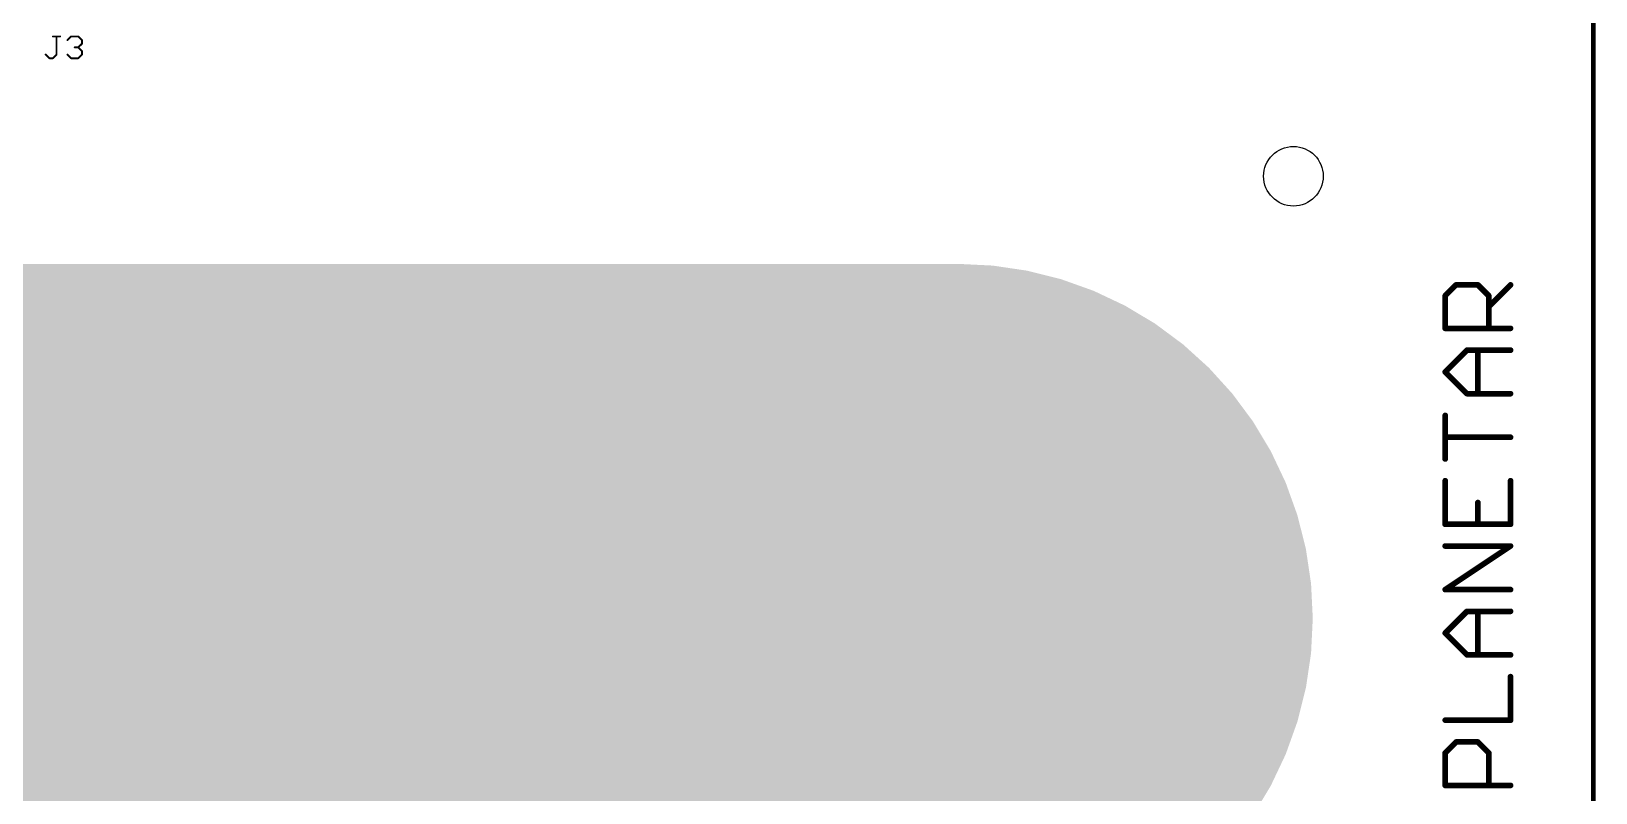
# Model space of a CAD drawing. Extents: x 0 to 165, y 0 to 217.
# Drawn here: x 81.2 to 165.2, y 48.9 to 89.8 of the extents above; entities that cross this region are included whole.
import ezdxf

# ---------------------------------------------------------------- set-up
doc = ezdxf.new("R2010")
doc.units = 0
for name, color, linetype in [('16', 175, 'CONTINUOUS'), ('20', 7, 'CONTINUOUS'), ('25', 253, 'CONTINUOUS')]:
    doc.layers.add(name, color=color, linetype=linetype)

msp = doc.modelspace()

# ---------------------------------------------------------------- linework, layer by layer
at = {"layer": '16'}
for points, const_width in [([(165.1, 217.17), (165.1, 0)], 0.254), ([(130.9878, 58.2422), (32.5374, 58.2422)], 38.1)]:
    msp.add_lwpolyline(points, dxfattribs=dict(at, const_width=const_width))
at = {"layer": '16', "const_width": 19.05}
msp.add_lwpolyline([(130.9878, 48.7172, 1), (130.9878, 67.7672)], format="xyb", dxfattribs=at)
at = {"layer": '20'}
msp.add_line((165.08, 0), (165.08, 216.84), dxfattribs=at)
at = {"layer": '20', "const_width": 0.3048}
for points in [[(157.1468, 75.5795), (157.7315, 76.1642)], [(157.1468, 73.8254), (157.1468, 75.5795)], [(157.7315, 76.1642), (158.9009, 76.1642)], [(158.9009, 76.1642), (159.4856, 75.5795)], [(159.4856, 74.9948), (160.655, 76.1642)], [(159.4856, 75.5795), (159.4856, 73.8254)], [(160.655, 73.8254), (157.1468, 73.8254)], [(157.1468, 71.4866), (158.3162, 72.656)], [(158.3162, 72.656), (160.655, 72.656)], [(158.9009, 70.3172), (158.9009, 72.656)], [(158.3162, 70.3172), (157.1468, 71.4866)], [(160.655, 70.3172), (158.3162, 70.3172)], [(157.1468, 66.809), (157.1468, 69.1478)], [(160.655, 67.9784), (157.1468, 67.9784)], [(157.1468, 65.6396), (157.1468, 63.3008)], [(160.655, 63.3008), (160.655, 65.6396)], [(158.9009, 63.3008), (158.9009, 64.4702)], [(157.1468, 63.3008), (160.655, 63.3008)], [(157.1468, 59.7926), (160.655, 62.1314)], [(160.655, 62.1314), (157.1468, 62.1314)], [(160.655, 59.7926), (157.1468, 59.7926)], [(157.1468, 57.4538), (158.3162, 58.6232)], [(158.3162, 58.6232), (160.655, 58.6232)], [(158.9009, 56.2844), (158.9009, 58.6232)], [(158.3162, 56.2844), (157.1468, 57.4538)], [(160.655, 56.2844), (158.3162, 56.2844)], [(160.655, 52.7762), (160.655, 55.115)], [(157.1468, 52.7762), (160.655, 52.7762)], [(157.1468, 51.0221), (157.7315, 51.6068)], [(157.7315, 51.6068), (158.9009, 51.6068)], [(158.9009, 51.6068), (159.4856, 51.0221)], [(157.1468, 49.268), (157.1468, 51.0221)], [(159.4856, 51.0221), (159.4856, 49.268)], [(160.655, 49.268), (157.1468, 49.268)]]:
    msp.add_lwpolyline(points, dxfattribs=at)
at = {"layer": '20', "const_width": 0.1524}
for points in [[(157.223, 75.5795, 1), (157.0706, 75.5795)], [(157.0929, 75.6334, 1), (157.2007, 75.5256)], [(157.7315, 76.2404, 1), (157.7315, 76.088)], [(157.7854, 76.1103, 1), (157.6776, 76.2181)], [(158.9548, 76.2181, 1), (158.847, 76.1103)], [(158.9009, 76.088, 1), (158.9009, 76.2404)], [(159.5618, 75.5795, 1), (159.4094, 75.5795)], [(159.4317, 75.5256, 1), (159.5395, 75.6334)], [(160.7089, 76.1103, 1), (160.6011, 76.2181)], [(159.4317, 75.0487, 1), (159.5395, 74.9409)], [(157.1468, 73.9016, 1), (157.1468, 73.7492)], [(160.655, 73.7492, 1), (160.655, 73.9016)], [(157.0706, 73.8254, 1), (157.223, 73.8254)], [(159.4094, 73.8254, 1), (159.5618, 73.8254)], [(158.3162, 72.7322, 1), (158.3162, 72.5798)], [(158.3701, 72.6021, 1), (158.2623, 72.7099)], [(158.9771, 72.656, 1), (158.8247, 72.656)], [(160.655, 72.5798, 1), (160.655, 72.7322)], [(157.2007, 71.5405, 1), (157.0929, 71.4327)], [(157.0929, 71.5405, 1), (157.2007, 71.4327)], [(158.3162, 70.3934, 1), (158.3162, 70.241)], [(158.2623, 70.2633, 1), (158.3701, 70.3711)], [(158.8247, 70.3172, 1), (158.9771, 70.3172)], [(160.655, 70.241, 1), (160.655, 70.3934)], [(157.223, 69.1478, 1), (157.0706, 69.1478)], [(157.1468, 68.0546, 1), (157.1468, 67.9022)], [(160.655, 67.9022, 1), (160.655, 68.0546)], [(157.0706, 66.809, 1), (157.223, 66.809)], [(157.223, 65.6396, 1), (157.0706, 65.6396)], [(160.7312, 65.6396, 1), (160.5788, 65.6396)], [(158.9771, 64.4702, 1), (158.8247, 64.4702)], [(157.1468, 63.377, 1), (157.1468, 63.2246)], [(157.0706, 63.3008, 1), (157.223, 63.3008)], [(158.8247, 63.3008, 1), (158.9771, 63.3008)], [(160.5788, 63.3008, 1), (160.7312, 63.3008)], [(160.655, 63.2246, 1), (160.655, 63.377)], [(157.1468, 62.2076, 1), (157.1468, 62.0552)], [(160.6973, 62.068, 1), (160.6127, 62.1948)], [(160.655, 62.0552, 1), (160.655, 62.2076)], [(157.1468, 59.8688, 1), (157.1468, 59.7164)], [(157.1045, 59.856, 1), (157.1891, 59.7292)], [(160.655, 59.7164, 1), (160.655, 59.8688)], [(158.3162, 58.6994, 1), (158.3162, 58.547)], [(158.3701, 58.5693, 1), (158.2623, 58.6771)], [(158.9771, 58.6232, 1), (158.8247, 58.6232)], [(160.655, 58.547, 1), (160.655, 58.6994)], [(157.2007, 57.5077, 1), (157.0929, 57.3999)], [(157.0929, 57.5077, 1), (157.2007, 57.3999)], [(158.3162, 56.3606, 1), (158.3162, 56.2082)], [(158.2623, 56.2305, 1), (158.3701, 56.3383)], [(158.8247, 56.2844, 1), (158.9771, 56.2844)], [(160.655, 56.2082, 1), (160.655, 56.3606)], [(160.7312, 55.115, 1), (160.5788, 55.115)], [(157.1468, 52.8524, 1), (157.1468, 52.7)], [(160.655, 52.7, 1), (160.655, 52.8524)], [(160.5788, 52.7762, 1), (160.7312, 52.7762)], [(157.7315, 51.683, 1), (157.7315, 51.5306)], [(157.7854, 51.5529, 1), (157.6776, 51.6607)], [(158.9548, 51.6607, 1), (158.847, 51.5529)], [(158.9009, 51.5306, 1), (158.9009, 51.683)], [(157.223, 51.0221, 1), (157.0706, 51.0221)], [(157.0929, 51.076, 1), (157.2007, 50.9682)], [(159.5618, 51.0221, 1), (159.4094, 51.0221)], [(159.4317, 50.9682, 1), (159.5395, 51.076)], [(157.1468, 49.3442, 1), (157.1468, 49.1918)], [(157.0706, 49.268, 1), (157.223, 49.268)], [(159.4094, 49.268, 1), (159.5618, 49.268)], [(160.655, 49.1918, 1), (160.655, 49.3442)]]:
    msp.add_lwpolyline(points, format="xyb", dxfattribs=at)
at = {"layer": '20'}
msp.add_circle((149, 82), 1.6, dxfattribs=at)
at = {"layer": '25', "const_width": 0.1016}
for points in [[(82.4026, 89.5106), (82.7924, 89.5106)], [(82.5975, 88.5361), (82.5975, 89.5106)], [(83.1822, 89.3157), (83.3771, 89.5106)], [(83.3771, 89.5106), (83.7669, 89.5106)], [(83.7669, 89.5106), (83.9618, 89.3157)], [(83.9618, 89.1208), (83.7669, 88.9259)], [(83.9618, 89.3157), (83.9618, 89.1208)], [(82.0128, 88.5361), (82.2077, 88.3412)], [(82.2077, 88.3412), (82.4026, 88.3412)], [(82.4026, 88.3412), (82.5975, 88.5361)], [(83.3771, 88.3412), (83.1822, 88.5361)], [(83.7669, 88.3412), (83.3771, 88.3412)], [(83.7669, 88.9259), (83.572, 88.9259)], [(83.7669, 88.9259), (83.9618, 88.731)], [(83.9618, 88.5361), (83.7669, 88.3412)], [(83.9618, 88.731), (83.9618, 88.5361)]]:
    msp.add_lwpolyline(points, dxfattribs=at)
at = {"layer": '25', "const_width": 0.0508}
for points in [[(82.4026, 89.536, 1), (82.4026, 89.4852)], [(82.6229, 89.5106, 1), (82.5721, 89.5106)], [(82.7924, 89.4852, 1), (82.7924, 89.536)], [(83.1642, 89.3337, 1), (83.2002, 89.2977)], [(83.3771, 89.536, 1), (83.3771, 89.4852)], [(83.3951, 89.4926, 1), (83.3591, 89.5286)], [(83.7849, 89.5286, 1), (83.7489, 89.4926)], [(83.7669, 89.4852, 1), (83.7669, 89.536)], [(83.9872, 89.3157, 1), (83.9364, 89.3157)], [(83.9364, 89.1208, 1), (83.9872, 89.1208)], [(83.9438, 89.2977, 1), (83.9798, 89.3337)], [(83.9798, 89.1028, 1), (83.9438, 89.1388)], [(82.0308, 88.5541, 1), (81.9948, 88.5181)], [(82.2077, 88.3666, 1), (82.2077, 88.3158)], [(82.1897, 88.3232, 1), (82.2257, 88.3592)], [(82.3846, 88.3592, 1), (82.4206, 88.3232)], [(82.4026, 88.3158, 1), (82.4026, 88.3666)], [(82.5721, 88.5361, 1), (82.6229, 88.5361)], [(82.6155, 88.5181, 1), (82.5795, 88.5541)], [(83.2002, 88.5541, 1), (83.1642, 88.5181)], [(83.3771, 88.3666, 1), (83.3771, 88.3158)], [(83.3591, 88.3232, 1), (83.3951, 88.3592)], [(83.572, 88.9513, 1), (83.572, 88.9005)], [(83.7849, 88.9439, 1), (83.7489, 88.9079)], [(83.7489, 88.9439, 1), (83.7849, 88.9079)], [(83.7489, 88.3592, 1), (83.7849, 88.3232)], [(83.7669, 88.9005, 1), (83.7669, 88.9513)], [(83.7669, 88.3158, 1), (83.7669, 88.3666)], [(83.9872, 88.731, 1), (83.9364, 88.731)], [(83.9364, 88.5361, 1), (83.9872, 88.5361)], [(83.9438, 88.713, 1), (83.9798, 88.749)], [(83.9798, 88.5181, 1), (83.9438, 88.5541)]]:
    msp.add_lwpolyline(points, format="xyb", dxfattribs=at)

doc.saveas('drawing.dxf')
